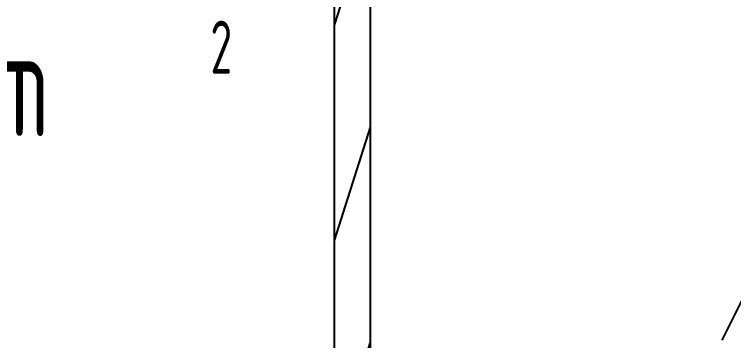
# Model space of a CAD drawing. Header units: inches. Extents: x 0 to 1813292486, y 0 to 3473589894.
# Drawn here: x 600653295 to 600657317, y 3473205568 to 3473207394 of the extents above; entities that cross this region are included whole.
import ezdxf

# ---------------------------------------------------------------- set-up
doc = ezdxf.new("R2010")
doc.units = ezdxf.units.IN
doc.header["$LTSCALE"] = 1000
doc.header["$MEASUREMENT"] = 0
doc.linetypes.add('AX-MALL-WALL-P02-QT$0$DASH', pattern=[0.35, 0.25, -0.1])
for name, color, linetype in [('A-Anno-Note', 241, 'Continuous'), ('AX-MALL-P02-200$0$A-Anno-Note', 241, 'Continuous'), ('AX-MALL-WALL-P02$0$A-Anno-Note', 241, 'Continuous'), ('AX-MALL-WALL-P02-QT$0$A-Detl-Patt', 8, 'Continuous'), ('AX-MALL-WALL-P02-QT$0$A-Detl-Thin', 131, 'Continuous'), ('AX-MALL-WALL-P02-QT$0$A-Wall', 2, 'Continuous'), ('AX-MALL-WALL-P02-QT$0$A-Wall-Patt', 13, 'Continuous'), ('AX-MALL-WORD-P02$0$A-Spac-Iden', 231, 'Continuous')]:
    doc.layers.add(name, color=color, linetype=linetype)
doc.layers.add('AX-MALL-WALL-P02-QT$0$M-AUX-TO-ARCH', color=1, linetype='Continuous', plot=False)
doc.styles.add('AX-MALL-WORD-P02$0$_TCH_SPACE', font='gbenor.shx', dxfattribs={"bigfont": 'gbcbig.shx'})

# ---------------------------------------------------------------- blocks, each defined once
blk = doc.blocks.new('AX-MALL-WORD-P02')
at = {"layer": 'AX-MALL-WORD-P02$0$A-Spac-Iden', "style": 'AX-MALL-WORD-P02$0$_TCH_SPACE', "width": 0.7}
for s, height, p in [('58.61m', 595, (600448933.1, 3473041653.9)), ('2', 297.5, (600451211.2, 3473041178.7))]:
    blk.add_text(s, height=height, rotation=339.5682, dxfattribs=at).set_placement(p)
blk = doc.blocks.new('AX-MALL-WALL-P02-QT$0$tj')
at = {"layer": 'AX-MALL-WALL-P02-QT$0$A-Detl-Patt'}
h = blk.add_hatch(dxfattribs=at)
h.set_pattern_fill('STEEL', color=256, scale=100, angle=50.4318)
h.set_pattern_definition([(75, (-14278.2, 156289.83), (-153.340725, 41.087523), []), (75, (-14317.88, 156358.57), (-153.340725, 41.087523), [])])
edge = h.paths.add_edge_path()
edge.add_arc((274303, 370915.4), 354853.2, 270.960109, 275.951313)
edge.add_line((311095.3, 17974.7), (323404.3, 17664.9))
edge.add_arc((337498.6, -5423), 27050, 84.42965, 121.40246, ccw=False)
edge.add_line((340124.3, 21499.2), (352435.6, 23411.5))
edge.add_line((352435.6, 23411.5), (352460.3, 23263.6))
edge.add_arc((262949, 558936.3), 543100, 279.486523, 288.50533)
edge.add_line((435325, 43917.8), (435185.9, 44187.6))
edge.add_arc((262949, 558936.3), 542800, 279.518166, 288.500444, ccw=False)
edge.add_line((352706.5, 23609), (352681.7, 23756.9))
edge.add_line((352681.7, 23756.9), (340117.8, 21803.8))
edge.add_arc((337510.1, -5455), 27383.3, 84.53553, 121.20268)
edge.add_line((323323.7, 17967), (311085.8, 18275))
edge.add_arc((274273.8, 371474.5), 355112.7, 270.964111, 275.950126, ccw=False)
edge.add_line((280249, 16412.1), (280249, 16112))
blk = doc.blocks.new('AX-MALL-WALL-P02-QT$0$1')
at = {"layer": 'AX-MALL-WALL-P02-QT$0$A-Detl-Patt', "linetype": 'AX-MALL-WALL-P02-QT$0$DASH', "extrusion": (0, 0, -1)}
for p, q in [((108521.7, -109072.2), (108772.2, -108543.5)), ((108548.8, -109085), (108799.3, -108556.4)), ((108799.3, -108556.4), (108772.2, -108543.5)), ((109579.1, -109573.1), (109829.5, -109044.4)), ((109829.5, -109044.4), (109856.6, -109057.2)), ((108521.7, -109072.2), (108548.8, -109085)), ((109606.2, -109585.9), (109856.6, -109057.2)), ((109606.2, -109585.9), (109579.1, -109573.1))]:
    blk.add_line(p, q, dxfattribs=at)
at = {"layer": 'AX-MALL-WALL-P02-QT$0$A-Detl-Patt', "linetype": 'AX-MALL-WALL-P02-QT$0$DASH', "lineweight": 13, "extrusion": (0, 0, -1)}
blk.add_lwpolyline([(-108799.2, -108556.5, 0.406722), (-109064, -109329.1, 0.406722), (-109829.4, -109044.6)], format="xyb", dxfattribs=at)
at = {"layer": 'AX-MALL-WALL-P02-QT$0$A-Detl-Patt', "linetype": 'AX-MALL-WALL-P02-QT$0$DASH', "lineweight": 13}
blk.add_lwpolyline([(108478.9, -109162.6), (109563.4, -109676.3), (109649, -109495.5), (108564.5, -108981.8)], close=True, dxfattribs=at)
blk = doc.blocks.new('AX-MALL-WALL-P02-QT')
at = {"layer": 'AX-MALL-WALL-P02-QT$0$A-Wall-Patt'}
h = blk.add_hatch(dxfattribs=at)
h.set_pattern_fill('普通砖', color=256, scale=200, style=0)
h.set_pattern_definition([(45, (0, 359), (-353.553532015, 353.553532015), [])])
h.paths.add_polyline_path([(600450743.1, 3473037700.7), (600450893.9, 3473037765.1), (600455839.3, 3473051040.3), (600455768.8, 3473051137.7), (600455651.9, 3473051110.1), (600450699.1, 3473037815.3)])
at = {"layer": 'AX-MALL-WALL-P02-QT$0$A-Detl-Patt', "linetype": 'AX-MALL-WALL-P02-QT$0$DASH'}
blk.add_line((600443669.7, 3473029686.5), (600463593.2, 3473048365.2), dxfattribs=at)
at = {"layer": 'AX-MALL-WALL-P02-QT$0$A-Wall'}
for p, q in [((600450699.1, 3473037815.3), (600455651.9, 3473051110.1)), ((600450893.9, 3473037765.1), (600455839.3, 3473051040.3))]:
    blk.add_line(p, q, dxfattribs=at)
at = {"layer": 'AX-MALL-WALL-P02-QT$0$A-Detl-Thin', "rotation": 339.5681613091762}
blk.add_blockref('AX-MALL-WALL-P02-QT$0$tj', (600144118.7, 3473128496.3), dxfattribs=at)
at = {"layer": 'AX-MALL-WALL-P02-QT$0$M-AUX-TO-ARCH', "rotation": 11.14914795979858}
blk.add_blockref('AX-MALL-WALL-P02-QT$0$1', (600324713, 3473124368.5), dxfattribs=at)
blk = doc.blocks.new('AX-MALL-WALL-P02')
at = {"layer": 'AX-MALL-WALL-P02$0$A-Anno-Note'}
blk.add_blockref('AX-MALL-WORD-P02', (0, 0), dxfattribs=at)
blk.add_blockref('AX-MALL-WALL-P02-QT', (0, 0), dxfattribs=at)
blk = doc.blocks.new('AX-MALL-P02-200')
at = {"layer": 'AX-MALL-P02-200$0$A-Anno-Note'}
blk.add_blockref('AX-MALL-WALL-P02', (0, 0), dxfattribs=at)

msp = doc.modelspace()

# ---------------------------------------------------------------- block references
at = {"layer": 'A-Anno-Note', "rotation": 20.43183869077545}
msp.add_blockref('AX-MALL-P02-200', (1250392458.5, 9048125.7), dxfattribs=at)

doc.saveas('drawing.dxf')
